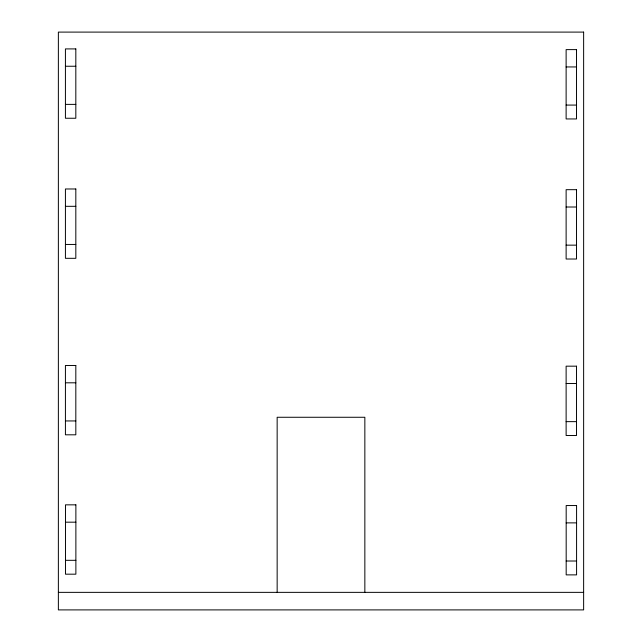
<?xml version="1.0" encoding="UTF-8"?>
<svg xmlns="http://www.w3.org/2000/svg" width="642" height="642" viewBox="0 0 642 642"><rect width="100%" height="100%" fill="white"/><g stroke="black" fill="none" stroke-linecap="round" stroke-linejoin="round"><path stroke-width="0.96" d="M65.42 66.246L75.82 66.246M566.124 66.945L576.524 66.945M65.42 104.381L75.82 104.381M566.124 105.079L576.524 105.079M65.42 206.315L75.82 206.315M566.124 207.013L576.524 207.013M65.42 244.45L75.82 244.45M566.124 245.148L576.524 245.148M65.42 382.809L75.82 382.809M566.124 383.507L576.524 383.507M65.42 420.943L75.82 420.943M566.124 421.642L576.524 421.642M65.476 522.179L75.876 522.179M566.18 522.877L576.58 522.877M65.476 560.314L75.876 560.314M566.18 561.012L576.58 561.012M58.366 592.357L583.634 592.357M364.849 592.357L364.849 417.268L277.151 417.268L277.151 592.357M583.634 32.1L58.366 32.1L58.366 609.9L583.634 609.9L583.634 32.1M75.82 48.912L65.42 48.912L65.42 118.248L75.82 118.248L75.82 48.912M576.524 49.611L566.124 49.611L566.124 118.947L576.524 118.947L576.524 49.611M75.82 188.981L65.42 188.981L65.42 258.317L75.82 258.317L75.82 188.981M576.524 189.679L566.124 189.679L566.124 259.015L576.524 259.015L576.524 189.679M75.82 365.475L65.42 365.475L65.42 434.811L75.82 434.811L75.82 365.475M576.524 366.173L566.124 366.173L566.124 435.509L576.524 435.509L576.524 366.173M75.876 504.845L65.476 504.845L65.476 574.181L75.876 574.181L75.876 504.845M576.58 505.543L566.18 505.543L566.18 574.879L576.58 574.879L576.58 505.543"/></g></svg>
